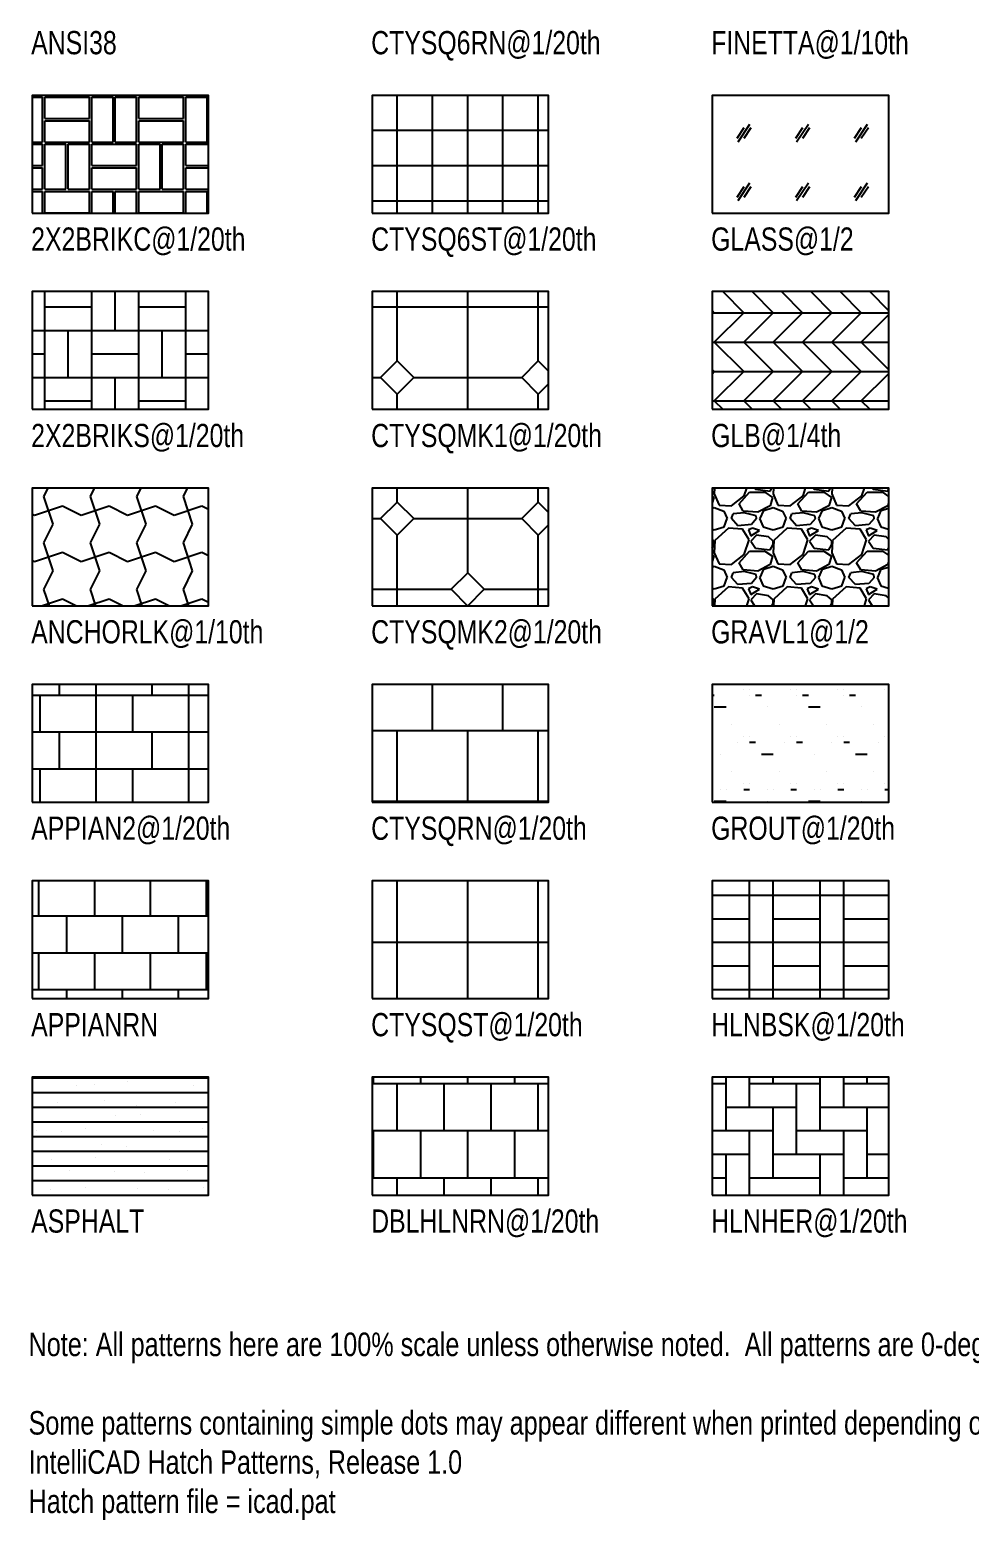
# Model space of a CAD drawing. Extents: x -2.9 to 13.5, y -14.5 to 10.9.
# Drawn here: x -2.93 to 5.06, y -14.51 to -1.85 of the extents above; entities that cross this region are included whole.
import ezdxf

# ---------------------------------------------------------------- set-up
doc = ezdxf.new("R2010")
doc.units = 0
doc.header["$MEASUREMENT"] = 0
doc.layers.get('0').update_dxf_attribs({"linetype": 'CONTINUOUS'})
doc.styles.add('ROMND', font='ic-romnd.shx', dxfattribs={"width": 0.8, "height": 0.5})

# ---------------------------------------------------------------- blocks, each defined once
blk = doc.blocks.new('*X8')
at = {"color": 0}
for p, q in [((-2.906, -2.419), (-2.819, -2.419)), ((-2.819, -2.8), (-2.819, -2.419)), ((-2.8, -2.419), (-2.419, -2.419)), ((-2.8, -2.6), (-2.8, -2.419)), ((-2.419, -2.6), (-2.419, -2.419)), ((-2.4, -2.419), (-2.219, -2.419)), ((-2.4, -2.8), (-2.4, -2.419)), ((-2.219, -2.8), (-2.219, -2.419)), ((-2.2, -2.419), (-2.019, -2.419)), ((-2.2, -2.8), (-2.2, -2.419)), ((-2.019, -2.8), (-2.019, -2.419)), ((-2, -2.419), (-1.619, -2.419)), ((-2, -2.6), (-2, -2.419)), ((-1.619, -2.6), (-1.619, -2.419)), ((-1.6, -2.419), (-1.419, -2.419)), ((-1.6, -2.8), (-1.6, -2.419)), ((-1.419, -2.8), (-1.419, -2.419)), ((-2.8, -2.6), (-2.419, -2.6)), ((-2.8, -2.619), (-2.419, -2.619)), ((-2.8, -2.8), (-2.8, -2.619)), ((-2.419, -2.8), (-2.419, -2.619)), ((-2, -2.6), (-1.619, -2.6)), ((-2, -2.619), (-1.619, -2.619)), ((-2, -2.8), (-2, -2.619)), ((-1.619, -2.8), (-1.619, -2.619)), ((-2.906, -2.8), (-2.819, -2.8)), ((-2.906, -2.819), (-2.819, -2.819)), ((-2.819, -3), (-2.819, -2.819)), ((-2.8, -2.8), (-2.419, -2.8)), ((-2.8, -2.819), (-2.619, -2.819)), ((-2.8, -3.2), (-2.8, -2.819)), ((-2.619, -3.2), (-2.619, -2.819)), ((-2.6, -2.819), (-2.419, -2.819)), ((-2.6, -3.2), (-2.6, -2.819)), ((-2.419, -3.2), (-2.419, -2.819)), ((-2.4, -2.8), (-2.219, -2.8)), ((-2.4, -2.819), (-2.019, -2.819)), ((-2.4, -3), (-2.4, -2.819)), ((-2.2, -2.8), (-2.019, -2.8)), ((-2.019, -3), (-2.019, -2.819)), ((-2, -2.8), (-1.619, -2.8)), ((-2, -2.819), (-1.819, -2.819)), ((-2, -3.2), (-2, -2.819)), ((-1.819, -3.2), (-1.819, -2.819)), ((-1.8, -2.819), (-1.619, -2.819)), ((-1.8, -3.2), (-1.8, -2.819)), ((-1.619, -3.2), (-1.619, -2.819)), ((-1.6, -2.8), (-1.419, -2.8)), ((-1.6, -2.819), (-1.406, -2.819)), ((-1.6, -3), (-1.6, -2.819)), ((-2.906, -3), (-2.819, -3)), ((-2.906, -3.019), (-2.819, -3.019)), ((-2.819, -3.2), (-2.819, -3.019)), ((-2.4, -3), (-2.019, -3)), ((-2.4, -3.019), (-2.019, -3.019)), ((-2.4, -3.2), (-2.4, -3.019)), ((-2.019, -3.2), (-2.019, -3.019)), ((-1.6, -3), (-1.406, -3)), ((-1.6, -3.019), (-1.406, -3.019)), ((-1.6, -3.2), (-1.6, -3.019)), ((-2.906, -3.2), (-2.819, -3.2)), ((-2.906, -3.219), (-2.819, -3.219)), ((-2.819, -3.403), (-2.819, -3.219)), ((-2.8, -3.2), (-2.619, -3.2)), ((-2.8, -3.219), (-2.419, -3.219)), ((-2.8, -3.4), (-2.8, -3.219)), ((-2.6, -3.2), (-2.419, -3.2)), ((-2.419, -3.4), (-2.419, -3.219)), ((-2.4, -3.2), (-2.019, -3.2)), ((-2.4, -3.219), (-2.219, -3.219)), ((-2.4, -3.403), (-2.4, -3.219)), ((-2.219, -3.403), (-2.219, -3.219)), ((-2.2, -3.219), (-2.019, -3.219)), ((-2.2, -3.403), (-2.2, -3.219)), ((-2.019, -3.403), (-2.019, -3.219)), ((-2, -3.2), (-1.819, -3.2)), ((-2, -3.219), (-1.619, -3.219)), ((-2, -3.4), (-2, -3.219)), ((-1.8, -3.2), (-1.619, -3.2)), ((-1.619, -3.4), (-1.619, -3.219)), ((-1.6, -3.2), (-1.406, -3.2)), ((-1.6, -3.219), (-1.419, -3.219)), ((-1.6, -3.403), (-1.6, -3.219)), ((-1.419, -3.403), (-1.419, -3.219)), ((-2.8, -3.4), (-2.419, -3.4)), ((-2, -3.4), (-1.619, -3.4))]:
    blk.add_line(p, q, dxfattribs=at)
blk = doc.blocks.new('*X9')
at = {"color": 0}
for p, q in [((-2.8, -4.1), (-2.8, -4.071)), ((-2.8, -4.15), (-2.8, -4.1)), ((-2.8, -4.1), (-2.8, -4.1)), ((-2.8, -4.2), (-2.8, -4.15)), ((-2.8, -4.15), (-2.8, -4.15)), ((-2.4, -4.1), (-2.4, -4.071)), ((-2.4, -4.15), (-2.4, -4.1)), ((-2.4, -4.1), (-2.4, -4.1)), ((-2.4, -4.2), (-2.4, -4.15)), ((-2.4, -4.15), (-2.4, -4.15)), ((-2.2, -4.4), (-2.2, -4.071)), ((-2, -4.1), (-2, -4.071)), ((-2, -4.15), (-2, -4.1)), ((-2, -4.1), (-2, -4.1)), ((-2, -4.2), (-2, -4.15)), ((-2, -4.15), (-2, -4.15)), ((-1.6, -4.1), (-1.6, -4.071)), ((-1.6, -4.15), (-1.6, -4.1)), ((-1.6, -4.1), (-1.6, -4.1)), ((-1.6, -4.2), (-1.6, -4.15)), ((-1.6, -4.15), (-1.6, -4.15)), ((-2.8, -4.2), (-2.4, -4.2)), ((-2.8, -4.25), (-2.8, -4.2)), ((-2.8, -4.2), (-2.8, -4.2)), ((-2.8, -4.3), (-2.8, -4.25)), ((-2.8, -4.25), (-2.8, -4.25)), ((-2.8, -4.35), (-2.8, -4.3)), ((-2.8, -4.3), (-2.8, -4.3)), ((-2.4, -4.25), (-2.4, -4.2)), ((-2.4, -4.2), (-2.4, -4.2)), ((-2.4, -4.3), (-2.4, -4.25)), ((-2.4, -4.25), (-2.4, -4.25)), ((-2.4, -4.35), (-2.4, -4.3)), ((-2.4, -4.3), (-2.4, -4.3)), ((-2, -4.2), (-1.6, -4.2)), ((-2, -4.25), (-2, -4.2)), ((-2, -4.2), (-2, -4.2)), ((-2, -4.3), (-2, -4.25)), ((-2, -4.25), (-2, -4.25)), ((-2, -4.35), (-2, -4.3)), ((-2, -4.3), (-2, -4.3)), ((-1.6, -4.25), (-1.6, -4.2)), ((-1.6, -4.2), (-1.6, -4.2)), ((-1.6, -4.3), (-1.6, -4.25)), ((-1.6, -4.25), (-1.6, -4.25)), ((-1.6, -4.35), (-1.6, -4.3)), ((-1.6, -4.3), (-1.6, -4.3)), ((-2.906, -4.4), (-2.9, -4.4)), ((-2.9, -4.4), (-2.9, -4.4)), ((-2.9, -4.4), (-2.85, -4.4)), ((-2.85, -4.4), (-2.85, -4.4)), ((-2.85, -4.4), (-2.8, -4.4)), ((-2.8, -4.4), (-2.8, -4.35)), ((-2.8, -4.35), (-2.8, -4.35)), ((-2.8, -4.4), (-2.8, -4.4)), ((-2.8, -4.4), (-2.75, -4.4)), ((-2.8, -4.45), (-2.8, -4.4)), ((-2.8, -4.4), (-2.8, -4.4)), ((-2.75, -4.4), (-2.75, -4.4)), ((-2.75, -4.4), (-2.7, -4.4)), ((-2.7, -4.4), (-2.7, -4.4)), ((-2.7, -4.4), (-2.65, -4.4)), ((-2.65, -4.4), (-2.65, -4.4)), ((-2.65, -4.4), (-2.6, -4.4)), ((-2.6, -4.4), (-2.6, -4.4)), ((-2.6, -4.4), (-2.55, -4.4)), ((-2.6, -4.8), (-2.6, -4.4)), ((-2.55, -4.4), (-2.55, -4.4)), ((-2.55, -4.4), (-2.5, -4.4)), ((-2.5, -4.4), (-2.5, -4.4)), ((-2.5, -4.4), (-2.45, -4.4)), ((-2.45, -4.4), (-2.45, -4.4)), ((-2.45, -4.4), (-2.4, -4.4)), ((-2.4, -4.4), (-2.4, -4.35)), ((-2.4, -4.35), (-2.4, -4.35)), ((-2.4, -4.4), (-2.4, -4.4)), ((-2.4, -4.4), (-2.35, -4.4)), ((-2.4, -4.45), (-2.4, -4.4)), ((-2.4, -4.4), (-2.4, -4.4)), ((-2.35, -4.4), (-2.35, -4.4)), ((-2.35, -4.4), (-2.3, -4.4)), ((-2.3, -4.4), (-2.3, -4.4)), ((-2.3, -4.4), (-2.25, -4.4)), ((-2.25, -4.4), (-2.25, -4.4)), ((-2.25, -4.4), (-2.2, -4.4)), ((-2.2, -4.4), (-2.2, -4.4)), ((-2.2, -4.4), (-2.15, -4.4)), ((-2.15, -4.4), (-2.15, -4.4)), ((-2.15, -4.4), (-2.1, -4.4)), ((-2.1, -4.4), (-2.1, -4.4)), ((-2.1, -4.4), (-2.05, -4.4)), ((-2.05, -4.4), (-2.05, -4.4)), ((-2.05, -4.4), (-2, -4.4)), ((-2, -4.4), (-2, -4.35)), ((-2, -4.35), (-2, -4.35)), ((-2, -4.4), (-2, -4.4)), ((-2, -4.4), (-1.95, -4.4)), ((-2, -4.45), (-2, -4.4)), ((-2, -4.4), (-2, -4.4)), ((-1.95, -4.4), (-1.95, -4.4)), ((-1.95, -4.4), (-1.9, -4.4)), ((-1.9, -4.4), (-1.9, -4.4)), ((-1.9, -4.4), (-1.85, -4.4)), ((-1.85, -4.4), (-1.85, -4.4)), ((-1.85, -4.4), (-1.8, -4.4)), ((-1.8, -4.4), (-1.8, -4.4)), ((-1.8, -4.4), (-1.75, -4.4)), ((-1.8, -4.8), (-1.8, -4.4)), ((-1.75, -4.4), (-1.75, -4.4)), ((-1.75, -4.4), (-1.7, -4.4)), ((-1.7, -4.4), (-1.7, -4.4)), ((-1.7, -4.4), (-1.65, -4.4)), ((-1.65, -4.4), (-1.65, -4.4)), ((-1.65, -4.4), (-1.6, -4.4)), ((-1.6, -4.4), (-1.6, -4.35)), ((-1.6, -4.35), (-1.6, -4.35)), ((-1.6, -4.4), (-1.6, -4.4)), ((-1.6, -4.4), (-1.55, -4.4)), ((-1.6, -4.45), (-1.6, -4.4)), ((-1.6, -4.4), (-1.6, -4.4)), ((-1.55, -4.4), (-1.55, -4.4)), ((-1.55, -4.4), (-1.5, -4.4)), ((-1.5, -4.4), (-1.5, -4.4)), ((-1.5, -4.4), (-1.45, -4.4)), ((-1.45, -4.4), (-1.45, -4.4)), ((-1.45, -4.4), (-1.406, -4.4)), ((-2.8, -4.5), (-2.8, -4.45)), ((-2.8, -4.45), (-2.8, -4.45)), ((-2.8, -4.55), (-2.8, -4.5)), ((-2.8, -4.5), (-2.8, -4.5)), ((-2.8, -4.6), (-2.8, -4.55)), ((-2.8, -4.55), (-2.8, -4.55)), ((-2.4, -4.5), (-2.4, -4.45)), ((-2.4, -4.45), (-2.4, -4.45)), ((-2.4, -4.55), (-2.4, -4.5)), ((-2.4, -4.5), (-2.4, -4.5)), ((-2.4, -4.6), (-2.4, -4.55)), ((-2.4, -4.55), (-2.4, -4.55)), ((-2, -4.5), (-2, -4.45)), ((-2, -4.45), (-2, -4.45)), ((-2, -4.55), (-2, -4.5)), ((-2, -4.5), (-2, -4.5)), ((-2, -4.6), (-2, -4.55)), ((-2, -4.55), (-2, -4.55)), ((-1.6, -4.5), (-1.6, -4.45)), ((-1.6, -4.45), (-1.6, -4.45)), ((-1.6, -4.55), (-1.6, -4.5)), ((-1.6, -4.5), (-1.6, -4.5)), ((-1.6, -4.6), (-1.6, -4.55)), ((-1.6, -4.55), (-1.6, -4.55)), ((-2.906, -4.6), (-2.8, -4.6)), ((-2.8, -4.65), (-2.8, -4.6)), ((-2.8, -4.6), (-2.8, -4.6)), ((-2.8, -4.7), (-2.8, -4.65)), ((-2.8, -4.65), (-2.8, -4.65)), ((-2.4, -4.6), (-2, -4.6)), ((-2.4, -4.65), (-2.4, -4.6)), ((-2.4, -4.6), (-2.4, -4.6)), ((-2.4, -4.7), (-2.4, -4.65)), ((-2.4, -4.65), (-2.4, -4.65)), ((-2, -4.65), (-2, -4.6)), ((-2, -4.6), (-2, -4.6)), ((-2, -4.7), (-2, -4.65)), ((-2, -4.65), (-2, -4.65)), ((-1.6, -4.6), (-1.406, -4.6)), ((-1.6, -4.65), (-1.6, -4.6)), ((-1.6, -4.6), (-1.6, -4.6)), ((-1.6, -4.7), (-1.6, -4.65)), ((-1.6, -4.65), (-1.6, -4.65)), ((-2.906, -4.8), (-2.9, -4.8)), ((-2.9, -4.8), (-2.9, -4.8)), ((-2.9, -4.8), (-2.85, -4.8)), ((-2.85, -4.8), (-2.85, -4.8)), ((-2.85, -4.8), (-2.8, -4.8)), ((-2.8, -4.75), (-2.8, -4.7)), ((-2.8, -4.7), (-2.8, -4.7)), ((-2.8, -4.8), (-2.8, -4.75)), ((-2.8, -4.75), (-2.8, -4.75)), ((-2.8, -4.8), (-2.8, -4.8)), ((-2.8, -4.8), (-2.75, -4.8)), ((-2.8, -4.85), (-2.8, -4.8)), ((-2.8, -4.8), (-2.8, -4.8)), ((-2.75, -4.8), (-2.75, -4.8)), ((-2.75, -4.8), (-2.7, -4.8)), ((-2.7, -4.8), (-2.7, -4.8)), ((-2.7, -4.8), (-2.65, -4.8)), ((-2.65, -4.8), (-2.65, -4.8)), ((-2.65, -4.8), (-2.6, -4.8)), ((-2.6, -4.8), (-2.6, -4.8)), ((-2.6, -4.8), (-2.55, -4.8)), ((-2.55, -4.8), (-2.55, -4.8)), ((-2.55, -4.8), (-2.5, -4.8)), ((-2.5, -4.8), (-2.5, -4.8)), ((-2.5, -4.8), (-2.45, -4.8)), ((-2.45, -4.8), (-2.45, -4.8)), ((-2.45, -4.8), (-2.4, -4.8)), ((-2.4, -4.75), (-2.4, -4.7)), ((-2.4, -4.7), (-2.4, -4.7)), ((-2.4, -4.8), (-2.4, -4.75)), ((-2.4, -4.75), (-2.4, -4.75)), ((-2.4, -4.8), (-2.4, -4.8)), ((-2.4, -4.8), (-2.35, -4.8)), ((-2.4, -4.85), (-2.4, -4.8)), ((-2.4, -4.8), (-2.4, -4.8)), ((-2.35, -4.8), (-2.35, -4.8)), ((-2.35, -4.8), (-2.3, -4.8)), ((-2.3, -4.8), (-2.3, -4.8)), ((-2.3, -4.8), (-2.25, -4.8)), ((-2.25, -4.8), (-2.25, -4.8)), ((-2.25, -4.8), (-2.2, -4.8)), ((-2.2, -4.8), (-2.2, -4.8)), ((-2.2, -4.8), (-2.15, -4.8)), ((-2.2, -5.071), (-2.2, -4.8)), ((-2.15, -4.8), (-2.15, -4.8)), ((-2.15, -4.8), (-2.1, -4.8)), ((-2.1, -4.8), (-2.1, -4.8)), ((-2.1, -4.8), (-2.05, -4.8)), ((-2.05, -4.8), (-2.05, -4.8)), ((-2.05, -4.8), (-2, -4.8)), ((-2, -4.75), (-2, -4.7)), ((-2, -4.7), (-2, -4.7)), ((-2, -4.8), (-2, -4.75)), ((-2, -4.75), (-2, -4.75)), ((-2, -4.8), (-2, -4.8)), ((-2, -4.8), (-1.95, -4.8)), ((-2, -4.85), (-2, -4.8)), ((-2, -4.8), (-2, -4.8)), ((-1.95, -4.8), (-1.95, -4.8)), ((-1.95, -4.8), (-1.9, -4.8)), ((-1.9, -4.8), (-1.9, -4.8)), ((-1.9, -4.8), (-1.85, -4.8)), ((-1.85, -4.8), (-1.85, -4.8)), ((-1.85, -4.8), (-1.8, -4.8)), ((-1.8, -4.8), (-1.8, -4.8)), ((-1.8, -4.8), (-1.75, -4.8)), ((-1.75, -4.8), (-1.75, -4.8)), ((-1.75, -4.8), (-1.7, -4.8)), ((-1.7, -4.8), (-1.7, -4.8)), ((-1.7, -4.8), (-1.65, -4.8)), ((-1.65, -4.8), (-1.65, -4.8)), ((-1.65, -4.8), (-1.6, -4.8)), ((-1.6, -4.75), (-1.6, -4.7)), ((-1.6, -4.7), (-1.6, -4.7)), ((-1.6, -4.8), (-1.6, -4.75)), ((-1.6, -4.75), (-1.6, -4.75)), ((-1.6, -4.8), (-1.6, -4.8)), ((-1.6, -4.8), (-1.55, -4.8)), ((-1.6, -4.85), (-1.6, -4.8)), ((-1.6, -4.8), (-1.6, -4.8)), ((-1.55, -4.8), (-1.55, -4.8)), ((-1.55, -4.8), (-1.5, -4.8)), ((-1.5, -4.8), (-1.5, -4.8)), ((-1.5, -4.8), (-1.45, -4.8)), ((-1.45, -4.8), (-1.45, -4.8)), ((-1.45, -4.8), (-1.406, -4.8)), ((-2.8, -4.9), (-2.8, -4.85)), ((-2.8, -4.85), (-2.8, -4.85)), ((-2.8, -4.95), (-2.8, -4.9)), ((-2.8, -4.9), (-2.8, -4.9)), ((-2.4, -4.9), (-2.4, -4.85)), ((-2.4, -4.85), (-2.4, -4.85)), ((-2.4, -4.95), (-2.4, -4.9)), ((-2.4, -4.9), (-2.4, -4.9)), ((-2, -4.9), (-2, -4.85)), ((-2, -4.85), (-2, -4.85)), ((-2, -4.95), (-2, -4.9)), ((-2, -4.9), (-2, -4.9)), ((-1.6, -4.9), (-1.6, -4.85)), ((-1.6, -4.85), (-1.6, -4.85)), ((-1.6, -4.95), (-1.6, -4.9)), ((-1.6, -4.9), (-1.6, -4.9)), ((-2.8, -5), (-2.8, -4.95)), ((-2.8, -4.95), (-2.8, -4.95)), ((-2.8, -5), (-2.4, -5)), ((-2.8, -5.05), (-2.8, -5)), ((-2.8, -5), (-2.8, -5)), ((-2.8, -5.071), (-2.8, -5.05)), ((-2.8, -5.05), (-2.8, -5.05)), ((-2.4, -5), (-2.4, -4.95)), ((-2.4, -4.95), (-2.4, -4.95)), ((-2.4, -5.05), (-2.4, -5)), ((-2.4, -5), (-2.4, -5)), ((-2.4, -5.071), (-2.4, -5.05)), ((-2.4, -5.05), (-2.4, -5.05)), ((-2, -5), (-2, -4.95)), ((-2, -4.95), (-2, -4.95)), ((-2, -5), (-1.6, -5)), ((-2, -5.05), (-2, -5)), ((-2, -5), (-2, -5)), ((-2, -5.071), (-2, -5.05)), ((-2, -5.05), (-2, -5.05)), ((-1.6, -5), (-1.6, -4.95)), ((-1.6, -4.95), (-1.6, -4.95)), ((-1.6, -5.05), (-1.6, -5)), ((-1.6, -5), (-1.6, -5)), ((-1.6, -5.071), (-1.6, -5.05)), ((-1.6, -5.05), (-1.6, -5.05))]:
    blk.add_line(p, q, dxfattribs=at)
blk = doc.blocks.new('*X10')
at = {"color": 0}
for p, q in [((-2.807, -5.811), (-2.771, -5.74)), ((-2.727, -6.048), (-2.807, -5.811)), ((-2.411, -5.811), (-2.376, -5.74)), ((-2.332, -6.048), (-2.411, -5.811)), ((-2.016, -5.811), (-1.981, -5.74)), ((-1.937, -6.048), (-2.016, -5.811)), ((-1.621, -5.811), (-1.585, -5.74)), ((-1.542, -6.048), (-1.621, -5.811)), ((-2.886, -5.969), (-2.648, -5.89)), ((-2.648, -5.89), (-2.49, -5.969)), ((-2.49, -5.969), (-2.253, -5.89)), ((-2.253, -5.89), (-2.095, -5.969)), ((-2.095, -5.969), (-1.858, -5.89)), ((-1.858, -5.89), (-1.7, -5.969)), ((-1.7, -5.969), (-1.463, -5.89)), ((-1.463, -5.89), (-1.406, -5.918)), ((-2.906, -5.959), (-2.886, -5.969)), ((-2.807, -6.206), (-2.727, -6.048)), ((-2.411, -6.206), (-2.332, -6.048)), ((-2.016, -6.206), (-1.937, -6.048)), ((-1.621, -6.206), (-1.542, -6.048)), ((-2.886, -6.364), (-2.648, -6.285)), ((-2.727, -6.443), (-2.807, -6.206)), ((-2.648, -6.285), (-2.49, -6.364)), ((-2.49, -6.364), (-2.253, -6.285)), ((-2.332, -6.443), (-2.411, -6.206)), ((-2.253, -6.285), (-2.095, -6.364)), ((-2.095, -6.364), (-1.858, -6.285)), ((-1.937, -6.443), (-2.016, -6.206)), ((-1.858, -6.285), (-1.7, -6.364)), ((-1.7, -6.364), (-1.463, -6.285)), ((-1.542, -6.443), (-1.621, -6.206)), ((-1.463, -6.285), (-1.406, -6.314)), ((-2.906, -6.354), (-2.886, -6.364)), ((-2.807, -6.601), (-2.727, -6.443)), ((-2.411, -6.601), (-2.332, -6.443)), ((-2.016, -6.601), (-1.937, -6.443)), ((-1.621, -6.601), (-1.542, -6.443)), ((-2.828, -6.74), (-2.648, -6.68)), ((-2.76, -6.74), (-2.807, -6.601)), ((-2.648, -6.68), (-2.529, -6.74)), ((-2.433, -6.74), (-2.253, -6.68)), ((-2.365, -6.74), (-2.411, -6.601)), ((-2.253, -6.68), (-2.133, -6.74)), ((-2.038, -6.74), (-1.858, -6.68)), ((-1.97, -6.74), (-2.016, -6.601)), ((-1.858, -6.68), (-1.738, -6.74)), ((-1.642, -6.74), (-1.463, -6.68)), ((-1.574, -6.74), (-1.621, -6.601)), ((-1.463, -6.68), (-1.406, -6.709))]:
    blk.add_line(p, q, dxfattribs=at)
blk = doc.blocks.new('*X11')
at = {"color": 0}
for p, q in [((-2.675, -7.5), (-2.675, -7.409)), ((-2.363, -8.409), (-2.363, -7.409)), ((-1.887, -7.5), (-1.887, -7.409)), ((-1.575, -8.409), (-1.575, -7.409)), ((-2.906, -7.5), (-1.406, -7.5)), ((-2.838, -7.812), (-2.838, -7.5)), ((-2.05, -7.812), (-2.05, -7.5)), ((-2.906, -7.812), (-1.406, -7.812)), ((-2.675, -8.125), (-2.675, -7.812)), ((-1.887, -8.125), (-1.887, -7.812)), ((-2.906, -8.125), (-1.406, -8.125)), ((-2.838, -8.409), (-2.838, -8.125)), ((-2.05, -8.409), (-2.05, -8.125))]:
    blk.add_line(p, q, dxfattribs=at)
blk = doc.blocks.new('*X12')
at = {"color": 0}
for p, q in [((-2.85, -9.375), (-2.85, -9.078)), ((-2.375, -9.375), (-2.375, -9.078)), ((-1.9, -9.375), (-1.9, -9.078)), ((-1.425, -9.375), (-1.425, -9.078)), ((-2.906, -9.375), (-1.406, -9.375)), ((-2.613, -9.688), (-2.613, -9.375)), ((-2.138, -9.688), (-2.138, -9.375)), ((-1.663, -9.688), (-1.663, -9.375)), ((-2.906, -9.688), (-1.406, -9.688)), ((-2.85, -10), (-2.85, -9.688)), ((-2.375, -10), (-2.375, -9.688)), ((-1.9, -10), (-1.9, -9.688)), ((-1.425, -10), (-1.425, -9.688)), ((-2.906, -10), (-1.406, -10)), ((-2.613, -10.078), (-2.613, -10)), ((-2.138, -10.078), (-2.138, -10)), ((-1.663, -10.078), (-1.663, -10))]:
    blk.add_line(p, q, dxfattribs=at)
blk = doc.blocks.new('*X13')
at = {"color": 0}
for p, q in [((-2.906, -10.75), (-2.5, -10.75)), ((-2.5, -10.75), (-2.5, -10.75)), ((-2.5, -10.75), (-1.5, -10.75)), ((-1.5, -10.75), (-1.5, -10.75)), ((-1.5, -10.75), (-1.406, -10.75)), ((-2.906, -10.875), (-2.5, -10.875)), ((-2.532, -10.817), (-2.532, -10.817)), ((-2.5, -10.875), (-2.5, -10.875)), ((-2.5, -10.875), (-1.5, -10.875)), ((-2.379, -10.805), (-2.379, -10.805)), ((-2.099, -10.785), (-2.099, -10.785)), ((-1.532, -10.817), (-1.532, -10.817)), ((-1.5, -10.875), (-1.5, -10.875)), ((-1.5, -10.875), (-1.406, -10.875)), ((-2.906, -11), (-2.5, -11)), ((-2.687, -10.962), (-2.687, -10.962)), ((-2.5, -11), (-2.5, -11)), ((-2.5, -11), (-1.5, -11)), ((-2.294, -10.947), (-2.294, -10.947)), ((-2.021, -10.984), (-2.021, -10.984)), ((-1.687, -10.962), (-1.687, -10.962)), ((-1.5, -11), (-1.5, -11)), ((-1.5, -11), (-1.406, -11)), ((-2.906, -11.125), (-2.5, -11.125)), ((-2.5, -11.125), (-2.5, -11.125)), ((-2.5, -11.125), (-1.5, -11.125)), ((-2.201, -11.072), (-2.201, -11.072)), ((-1.989, -11.064), (-1.989, -11.064)), ((-1.5, -11.125), (-1.5, -11.125)), ((-1.5, -11.125), (-1.406, -11.125)), ((-2.906, -11.25), (-2.5, -11.25)), ((-2.874, -11.202), (-2.874, -11.202)), ((-2.657, -11.209), (-2.657, -11.209)), ((-2.5, -11.25), (-2.5, -11.25)), ((-2.5, -11.25), (-1.5, -11.25)), ((-2.456, -11.179), (-2.456, -11.179)), ((-1.874, -11.202), (-1.874, -11.202)), ((-1.657, -11.209), (-1.657, -11.209)), ((-1.5, -11.25), (-1.5, -11.25)), ((-1.5, -11.25), (-1.406, -11.25)), ((-1.456, -11.179), (-1.456, -11.179)), ((-2.906, -11.375), (-2.5, -11.375)), ((-2.5, -11.375), (-2.5, -11.375)), ((-2.5, -11.375), (-1.5, -11.375)), ((-2.314, -11.314), (-2.314, -11.314)), ((-2.106, -11.332), (-2.106, -11.332)), ((-1.5, -11.375), (-1.5, -11.375)), ((-1.5, -11.375), (-1.406, -11.375)), ((-2.906, -11.5), (-2.5, -11.5)), ((-2.742, -11.442), (-2.742, -11.442)), ((-2.5, -11.5), (-2.5, -11.5)), ((-2.5, -11.5), (-1.5, -11.5)), ((-2.366, -11.429), (-2.366, -11.429)), ((-1.742, -11.442), (-1.742, -11.442)), ((-1.5, -11.5), (-1.5, -11.5)), ((-1.5, -11.5), (-1.406, -11.5)), ((-2.906, -11.625), (-2.5, -11.625)), ((-2.587, -11.535), (-2.587, -11.535)), ((-2.5, -11.625), (-2.5, -11.625)), ((-2.5, -11.625), (-1.5, -11.625)), ((-2.204, -11.55), (-2.204, -11.55)), ((-1.954, -11.56), (-1.954, -11.56)), ((-1.587, -11.535), (-1.587, -11.535)), ((-1.5, -11.625), (-1.5, -11.625)), ((-1.5, -11.625), (-1.406, -11.625)), ((-2.749, -11.702), (-2.749, -11.702)), ((-2.451, -11.682), (-2.451, -11.682)), ((-2.009, -11.69), (-2.009, -11.69)), ((-1.749, -11.702), (-1.749, -11.702)), ((-1.451, -11.682), (-1.451, -11.682))]:
    blk.add_line(p, q, dxfattribs=at)
blk = doc.blocks.new('*X20')
at = {"color": 0}
for p, q in [((0, -3.403), (0, -2.403)), ((0.3, -3.403), (0.3, -2.403)), ((0.6, -3.403), (0.6, -2.403)), ((0.9, -3.403), (0.9, -2.403)), ((1.2, -3.403), (1.2, -2.403)), ((-0.212, -2.7), (1.288, -2.7)), ((-0.212, -3), (1.288, -3)), ((-0.212, -3.3), (1.288, -3.3))]:
    blk.add_line(p, q, dxfattribs=at)
blk = doc.blocks.new('*X21')
at = {"color": 0}
for p, q in [((0, -4.659), (0, -4.071)), ((0.6, -5.071), (0.6, -4.071)), ((1.2, -4.659), (1.2, -4.071)), ((-0.212, -4.2), (0.459, -4.2)), ((-0.212, -4.2), (1.288, -4.2)), ((0.741, -4.2), (1.288, -4.2)), ((0.6, -5.071), (0.6, -4.341)), ((-0.141, -4.8), (0, -4.659)), ((0.141, -4.8), (0, -4.659)), ((1.059, -4.8), (1.2, -4.659)), ((1.288, -4.747), (1.2, -4.659)), ((-0.212, -4.8), (-0.141, -4.8)), ((0, -4.941), (-0.141, -4.8)), ((0, -4.941), (0.141, -4.8)), ((0.141, -4.8), (1.059, -4.8)), ((1.2, -4.941), (1.059, -4.8)), ((1.2, -4.941), (1.288, -4.853)), ((0, -5.071), (0, -4.941)), ((1.2, -5.071), (1.2, -4.941))]:
    blk.add_line(p, q, dxfattribs=at)
blk = doc.blocks.new('*X22')
at = {"color": 0}
for p, q in [((0, -5.859), (0, -5.74)), ((0.6, -6.459), (0.6, -5.74)), ((1.2, -5.859), (1.2, -5.74)), ((-0.141, -6), (0, -5.859)), ((0, -5.859), (0.141, -6)), ((1.059, -6), (1.2, -5.859)), ((1.2, -5.859), (1.288, -5.947)), ((-0.212, -6), (-0.141, -6)), ((-0.141, -6), (0, -6.141)), ((0, -6.141), (0.141, -6)), ((0.141, -6), (1.059, -6)), ((1.059, -6), (1.2, -6.141)), ((1.2, -6.141), (1.288, -6.053)), ((0, -6.74), (0, -6.141)), ((1.2, -6.74), (1.2, -6.141)), ((0.459, -6.6), (0.6, -6.459)), ((0.6, -6.459), (0.741, -6.6)), ((-0.212, -6.6), (0.459, -6.6)), ((0.459, -6.6), (0.599, -6.74)), ((0.601, -6.74), (0.741, -6.6)), ((0.741, -6.6), (1.288, -6.6))]:
    blk.add_line(p, q, dxfattribs=at)
blk = doc.blocks.new('*X23')
at = {"color": 0}
for p, q in [((0.3, -7.8), (0.3, -7.409)), ((0.9, -7.8), (0.9, -7.409)), ((-0.212, -7.8), (1.288, -7.8)), ((0, -8.4), (0, -7.8)), ((0.6, -8.4), (0.6, -7.8)), ((1.2, -8.4), (1.2, -7.8)), ((-0.212, -8.4), (1.288, -8.4)), ((0.3, -8.409), (0.3, -8.4)), ((0.9, -8.409), (0.9, -8.4))]:
    blk.add_line(p, q, dxfattribs=at)
blk = doc.blocks.new('*X24')
at = {"color": 0}
for p, q in [((0, -10.078), (0, -9.078)), ((0.6, -10.078), (0.6, -9.078)), ((1.2, -10.078), (1.2, -9.078)), ((-0.212, -9.6), (1.288, -9.6))]:
    blk.add_line(p, q, dxfattribs=at)
blk = doc.blocks.new('*X25')
at = {"color": 0}
for p, q in [((-0.2, -10.8), (-0.2, -10.747)), ((0.2, -10.8), (0.2, -10.747)), ((0.6, -10.8), (0.6, -10.747)), ((1, -10.8), (1, -10.747)), ((-0.212, -10.8), (1.288, -10.8)), ((0, -11.2), (0, -10.8)), ((0.4, -11.2), (0.4, -10.8)), ((0.8, -11.2), (0.8, -10.8)), ((1.2, -11.2), (1.2, -10.8)), ((-0.212, -11.2), (1.288, -11.2)), ((-0.2, -11.6), (-0.2, -11.2)), ((0.2, -11.6), (0.2, -11.2)), ((0.6, -11.6), (0.6, -11.2)), ((1, -11.6), (1, -11.2)), ((-0.212, -11.6), (1.288, -11.6)), ((0, -11.747), (0, -11.6)), ((0.4, -11.747), (0.4, -11.6)), ((0.8, -11.747), (0.8, -11.6)), ((1.2, -11.747), (1.2, -11.6))]:
    blk.add_line(p, q, dxfattribs=at)
blk = doc.blocks.new('*X35')
at = {"color": 0}
for p, q in [((2.8, -2.65), (2.7, -2.8)), ((3.3, -2.65), (3.2, -2.8)), ((3.8, -2.65), (3.7, -2.8)), ((2.75, -2.68), (2.69, -2.77)), ((2.81, -2.68), (2.75, -2.77)), ((3.25, -2.68), (3.19, -2.77)), ((3.31, -2.68), (3.25, -2.77)), ((3.75, -2.68), (3.69, -2.77)), ((3.81, -2.68), (3.75, -2.77)), ((2.8, -3.15), (2.7, -3.3)), ((3.3, -3.15), (3.2, -3.3)), ((3.8, -3.15), (3.7, -3.3)), ((2.75, -3.18), (2.69, -3.27)), ((2.81, -3.18), (2.75, -3.27)), ((3.25, -3.18), (3.19, -3.27)), ((3.31, -3.18), (3.25, -3.27)), ((3.75, -3.18), (3.69, -3.27)), ((3.81, -3.18), (3.75, -3.27))]:
    blk.add_line(p, q, dxfattribs=at)
blk = doc.blocks.new('*X36')
at = {"color": 0}
for p, q in [((2.571, -4.071), (2.75, -4.25)), ((2.821, -4.071), (3, -4.25)), ((3.071, -4.071), (3.25, -4.25)), ((3.321, -4.071), (3.5, -4.25)), ((3.571, -4.071), (3.75, -4.25)), ((3.821, -4.071), (3.982, -4.232)), ((2.482, -4.232), (2.5, -4.25)), ((2.482, -4.25), (3.982, -4.25)), ((2.5, -4.5), (2.75, -4.25)), ((2.75, -4.5), (3, -4.25)), ((3, -4.5), (3.25, -4.25)), ((3.25, -4.5), (3.5, -4.25)), ((3.5, -4.5), (3.75, -4.25)), ((3.75, -4.5), (3.982, -4.268)), ((2.482, -4.5), (3.982, -4.5)), ((2.5, -4.5), (2.75, -4.75)), ((2.75, -4.5), (3, -4.75)), ((3, -4.5), (3.25, -4.75)), ((3.25, -4.5), (3.5, -4.75)), ((3.5, -4.5), (3.75, -4.75)), ((3.75, -4.5), (3.982, -4.732)), ((2.482, -4.732), (2.5, -4.75)), ((2.482, -4.75), (3.982, -4.75)), ((2.482, -4.768), (2.5, -4.75)), ((2.5, -5), (2.75, -4.75)), ((2.75, -5), (3, -4.75)), ((3, -5), (3.25, -4.75)), ((3.25, -5), (3.5, -4.75)), ((3.5, -5), (3.75, -4.75)), ((3.75, -5), (3.982, -4.768)), ((2.482, -5), (3.982, -5)), ((2.5, -5), (2.571, -5.071)), ((2.75, -5), (2.821, -5.071)), ((3, -5), (3.071, -5.071)), ((3.25, -5), (3.321, -5.071)), ((3.5, -5), (3.571, -5.071)), ((3.75, -5), (3.821, -5.071))]:
    blk.add_line(p, q, dxfattribs=at)
blk = doc.blocks.new('*X37')
at = {"color": 0}
for p, q in [((2.482, -5.752), (2.489, -5.74)), ((2.482, -5.811), (2.495, -5.82)), ((2.495, -5.82), (2.482, -5.865)), ((2.502, -5.74), (2.5, -5.79)), ((2.5, -5.79), (2.54, -5.885)), ((2.645, -5.89), (2.755, -5.805)), ((2.71, -5.875), (2.8, -5.775)), ((2.755, -5.805), (2.776, -5.74)), ((2.8, -5.775), (2.93, -5.775)), ((2.843, -5.74), (2.85, -5.75)), ((2.85, -5.75), (2.975, -5.765)), ((2.93, -5.775), (2.995, -5.82)), ((2.975, -5.765), (2.989, -5.74)), ((2.995, -5.82), (2.975, -5.89)), ((3.002, -5.74), (3, -5.79)), ((3, -5.79), (3.04, -5.885)), ((3.145, -5.89), (3.255, -5.805)), ((3.21, -5.875), (3.3, -5.775)), ((3.255, -5.805), (3.276, -5.74)), ((3.3, -5.775), (3.43, -5.775)), ((3.343, -5.74), (3.35, -5.75)), ((3.35, -5.75), (3.475, -5.765)), ((3.43, -5.775), (3.495, -5.82)), ((3.475, -5.765), (3.489, -5.74)), ((3.495, -5.82), (3.475, -5.89)), ((3.502, -5.74), (3.5, -5.79)), ((3.5, -5.79), (3.54, -5.885)), ((3.645, -5.89), (3.755, -5.805)), ((3.71, -5.875), (3.8, -5.775)), ((3.755, -5.805), (3.776, -5.74)), ((3.8, -5.775), (3.93, -5.775)), ((3.843, -5.74), (3.85, -5.75)), ((3.85, -5.75), (3.975, -5.765)), ((3.93, -5.775), (3.982, -5.811)), ((3.975, -5.765), (3.982, -5.752)), ((2.482, -5.911), (2.5, -5.905)), ((2.5, -5.905), (2.58, -5.935)), ((2.54, -5.885), (2.645, -5.89)), ((2.58, -5.935), (2.61, -6)), ((2.755, -5.95), (2.66, -5.96)), ((2.745, -5.935), (2.71, -5.875)), ((2.87, -5.945), (2.745, -5.935)), ((2.855, -5.975), (2.755, -5.95)), ((2.975, -5.89), (2.87, -5.945)), ((2.89, -6), (2.92, -5.93)), ((2.92, -5.93), (3, -5.905)), ((3, -5.905), (3.08, -5.935)), ((3.04, -5.885), (3.145, -5.89)), ((3.08, -5.935), (3.11, -6)), ((3.255, -5.95), (3.16, -5.96)), ((3.245, -5.935), (3.21, -5.875)), ((3.37, -5.945), (3.245, -5.935)), ((3.355, -5.975), (3.255, -5.95)), ((3.475, -5.89), (3.37, -5.945)), ((3.39, -6), (3.42, -5.93)), ((3.42, -5.93), (3.5, -5.905)), ((3.5, -5.905), (3.58, -5.935)), ((3.54, -5.885), (3.645, -5.89)), ((3.58, -5.935), (3.61, -6)), ((3.755, -5.95), (3.66, -5.96)), ((3.745, -5.935), (3.71, -5.875)), ((3.87, -5.945), (3.745, -5.935)), ((3.855, -5.975), (3.755, -5.95)), ((3.975, -5.89), (3.87, -5.945)), ((3.89, -6), (3.92, -5.93)), ((3.92, -5.93), (3.982, -5.911)), ((3.982, -5.865), (3.975, -5.89)), ((2.5, -6.095), (2.585, -6.07)), ((2.585, -6.07), (2.61, -6)), ((2.645, -6), (2.66, -5.96)), ((2.7, -6.06), (2.645, -6)), ((2.815, -6.05), (2.7, -6.06)), ((2.86, -6), (2.815, -6.05)), ((2.86, -6), (2.855, -5.975)), ((2.885, -6), (2.915, -6.07)), ((2.915, -6.07), (3, -6.095)), ((3, -6.095), (3.085, -6.07)), ((3.085, -6.07), (3.11, -6)), ((3.145, -6), (3.16, -5.96)), ((3.2, -6.06), (3.145, -6)), ((3.315, -6.05), (3.2, -6.06)), ((3.36, -6), (3.315, -6.05)), ((3.36, -6), (3.355, -5.975)), ((3.385, -6), (3.415, -6.07)), ((3.415, -6.07), (3.5, -6.095)), ((3.5, -6.095), (3.585, -6.07)), ((3.585, -6.07), (3.61, -6)), ((3.645, -6), (3.66, -5.96)), ((3.7, -6.06), (3.645, -6)), ((3.815, -6.05), (3.7, -6.06)), ((3.86, -6), (3.815, -6.05)), ((3.86, -6), (3.855, -5.975)), ((3.885, -6), (3.915, -6.07)), ((3.915, -6.07), (3.982, -6.09)), ((2.482, -6.09), (2.5, -6.095)), ((2.5, -6.19), (2.482, -6.174)), ((2.505, -6.185), (2.5, -6.29)), ((2.5, -6.22), (2.5, -6.19)), ((2.62, -6.08), (2.505, -6.185)), ((2.74, -6.09), (2.62, -6.08)), ((2.795, -6.18), (2.74, -6.09)), ((2.755, -6.305), (2.795, -6.18)), ((2.825, -6.08), (2.79, -6.095)), ((2.79, -6.095), (2.81, -6.145)), ((2.81, -6.145), (2.885, -6.1)), ((2.86, -6.14), (2.81, -6.19)), ((2.81, -6.19), (2.85, -6.25)), ((2.885, -6.1), (2.825, -6.08)), ((2.96, -6.155), (2.86, -6.14)), ((3, -6.19), (2.96, -6.155)), ((3.005, -6.185), (3, -6.29)), ((3, -6.22), (3, -6.19)), ((3.12, -6.08), (3.005, -6.185)), ((3.24, -6.09), (3.12, -6.08)), ((3.295, -6.18), (3.24, -6.09)), ((3.255, -6.305), (3.295, -6.18)), ((3.325, -6.08), (3.29, -6.095)), ((3.29, -6.095), (3.31, -6.145)), ((3.31, -6.145), (3.385, -6.1)), ((3.36, -6.14), (3.31, -6.19)), ((3.31, -6.19), (3.35, -6.25)), ((3.385, -6.1), (3.325, -6.08)), ((3.46, -6.155), (3.36, -6.14)), ((3.5, -6.19), (3.46, -6.155)), ((3.505, -6.185), (3.5, -6.29)), ((3.5, -6.22), (3.5, -6.19)), ((3.62, -6.08), (3.505, -6.185)), ((3.74, -6.09), (3.62, -6.08)), ((3.795, -6.18), (3.74, -6.09)), ((3.755, -6.305), (3.795, -6.18)), ((3.825, -6.08), (3.79, -6.095)), ((3.79, -6.095), (3.81, -6.145)), ((3.81, -6.145), (3.885, -6.1)), ((3.86, -6.14), (3.81, -6.19)), ((3.81, -6.19), (3.85, -6.25)), ((3.885, -6.1), (3.825, -6.08)), ((3.96, -6.155), (3.86, -6.14)), ((3.982, -6.174), (3.96, -6.155)), ((2.482, -6.252), (2.5, -6.22)), ((2.482, -6.311), (2.495, -6.32)), ((2.495, -6.32), (2.482, -6.365)), ((2.5, -6.29), (2.54, -6.385)), ((2.645, -6.39), (2.755, -6.305)), ((2.71, -6.375), (2.8, -6.275)), ((2.8, -6.275), (2.93, -6.275)), ((2.85, -6.25), (2.975, -6.265)), ((2.93, -6.275), (2.995, -6.32)), ((2.975, -6.265), (3, -6.22)), ((2.995, -6.32), (2.975, -6.39)), ((3, -6.29), (3.04, -6.385)), ((3.145, -6.39), (3.255, -6.305)), ((3.21, -6.375), (3.3, -6.275)), ((3.3, -6.275), (3.43, -6.275)), ((3.35, -6.25), (3.475, -6.265)), ((3.43, -6.275), (3.495, -6.32)), ((3.475, -6.265), (3.5, -6.22)), ((3.495, -6.32), (3.475, -6.39)), ((3.5, -6.29), (3.54, -6.385)), ((3.645, -6.39), (3.755, -6.305)), ((3.71, -6.375), (3.8, -6.275)), ((3.8, -6.275), (3.93, -6.275)), ((3.85, -6.25), (3.975, -6.265)), ((3.93, -6.275), (3.982, -6.311)), ((3.975, -6.265), (3.982, -6.252)), ((2.482, -6.411), (2.5, -6.405)), ((2.5, -6.405), (2.58, -6.435)), ((2.54, -6.385), (2.645, -6.39)), ((2.58, -6.435), (2.61, -6.5)), ((2.755, -6.45), (2.66, -6.46)), ((2.745, -6.435), (2.71, -6.375)), ((2.87, -6.445), (2.745, -6.435)), ((2.855, -6.475), (2.755, -6.45)), ((2.975, -6.39), (2.87, -6.445)), ((2.89, -6.5), (2.92, -6.43)), ((2.92, -6.43), (3, -6.405)), ((3, -6.405), (3.08, -6.435)), ((3.04, -6.385), (3.145, -6.39)), ((3.08, -6.435), (3.11, -6.5)), ((3.255, -6.45), (3.16, -6.46)), ((3.245, -6.435), (3.21, -6.375)), ((3.37, -6.445), (3.245, -6.435)), ((3.355, -6.475), (3.255, -6.45)), ((3.475, -6.39), (3.37, -6.445)), ((3.39, -6.5), (3.42, -6.43)), ((3.42, -6.43), (3.5, -6.405)), ((3.5, -6.405), (3.58, -6.435)), ((3.54, -6.385), (3.645, -6.39)), ((3.58, -6.435), (3.61, -6.5)), ((3.755, -6.45), (3.66, -6.46)), ((3.745, -6.435), (3.71, -6.375)), ((3.87, -6.445), (3.745, -6.435)), ((3.855, -6.475), (3.755, -6.45)), ((3.975, -6.39), (3.87, -6.445)), ((3.89, -6.5), (3.92, -6.43)), ((3.92, -6.43), (3.982, -6.411)), ((3.982, -6.365), (3.975, -6.39)), ((2.5, -6.595), (2.585, -6.57)), ((2.62, -6.58), (2.505, -6.685)), ((2.585, -6.57), (2.61, -6.5)), ((2.74, -6.59), (2.62, -6.58)), ((2.645, -6.5), (2.66, -6.46)), ((2.7, -6.56), (2.645, -6.5)), ((2.815, -6.55), (2.7, -6.56)), ((2.825, -6.58), (2.79, -6.595)), ((2.86, -6.5), (2.815, -6.55)), ((2.885, -6.6), (2.825, -6.58)), ((2.86, -6.5), (2.855, -6.475)), ((2.885, -6.5), (2.915, -6.57)), ((2.915, -6.57), (3, -6.595)), ((3, -6.595), (3.085, -6.57)), ((3.12, -6.58), (3.005, -6.685)), ((3.085, -6.57), (3.11, -6.5)), ((3.24, -6.59), (3.12, -6.58)), ((3.145, -6.5), (3.16, -6.46)), ((3.2, -6.56), (3.145, -6.5)), ((3.315, -6.55), (3.2, -6.56)), ((3.325, -6.58), (3.29, -6.595)), ((3.36, -6.5), (3.315, -6.55)), ((3.385, -6.6), (3.325, -6.58)), ((3.36, -6.5), (3.355, -6.475)), ((3.385, -6.5), (3.415, -6.57)), ((3.415, -6.57), (3.5, -6.595)), ((3.5, -6.595), (3.585, -6.57)), ((3.62, -6.58), (3.505, -6.685)), ((3.585, -6.57), (3.61, -6.5)), ((3.74, -6.59), (3.62, -6.58)), ((3.645, -6.5), (3.66, -6.46)), ((3.7, -6.56), (3.645, -6.5)), ((3.815, -6.55), (3.7, -6.56)), ((3.825, -6.58), (3.79, -6.595)), ((3.86, -6.5), (3.815, -6.55)), ((3.885, -6.6), (3.825, -6.58)), ((3.86, -6.5), (3.855, -6.475)), ((3.885, -6.5), (3.915, -6.57)), ((3.915, -6.57), (3.982, -6.59)), ((2.482, -6.59), (2.5, -6.595)), ((2.5, -6.69), (2.482, -6.674)), ((2.5, -6.72), (2.5, -6.69)), ((2.505, -6.685), (2.502, -6.74)), ((2.795, -6.68), (2.74, -6.59)), ((2.776, -6.74), (2.795, -6.68)), ((2.79, -6.595), (2.81, -6.645)), ((2.81, -6.645), (2.885, -6.6)), ((2.86, -6.64), (2.81, -6.69)), ((2.81, -6.69), (2.843, -6.74)), ((2.96, -6.655), (2.86, -6.64)), ((3, -6.69), (2.96, -6.655)), ((3, -6.72), (3, -6.69)), ((3.005, -6.685), (3.002, -6.74)), ((3.295, -6.68), (3.24, -6.59)), ((3.276, -6.74), (3.295, -6.68)), ((3.29, -6.595), (3.31, -6.645)), ((3.31, -6.645), (3.385, -6.6)), ((3.36, -6.64), (3.31, -6.69)), ((3.31, -6.69), (3.343, -6.74)), ((3.46, -6.655), (3.36, -6.64)), ((3.5, -6.69), (3.46, -6.655)), ((3.5, -6.72), (3.5, -6.69)), ((3.505, -6.685), (3.502, -6.74)), ((3.795, -6.68), (3.74, -6.59)), ((3.776, -6.74), (3.795, -6.68)), ((3.79, -6.595), (3.81, -6.645)), ((3.81, -6.645), (3.885, -6.6)), ((3.86, -6.64), (3.81, -6.69)), ((3.81, -6.69), (3.843, -6.74)), ((3.96, -6.655), (3.86, -6.64)), ((3.982, -6.674), (3.96, -6.655)), ((2.489, -6.74), (2.5, -6.72)), ((2.989, -6.74), (3, -6.72)), ((3.489, -6.74), (3.5, -6.72))]:
    blk.add_line(p, q, dxfattribs=at)
blk = doc.blocks.new('*X39')
at = {"color": 0}
for p, q in [((2.75, -7.45), (2.75, -7.45)), ((2.8, -7.45), (2.8, -7.45)), ((3.15, -7.45), (3.15, -7.45)), ((3.2, -7.45), (3.2, -7.45)), ((3.55, -7.45), (3.55, -7.45)), ((3.6, -7.45), (3.6, -7.45)), ((3.95, -7.45), (3.95, -7.45)), ((2.482, -7.5), (2.5, -7.5)), ((2.8, -7.5), (2.8, -7.5)), ((2.85, -7.5), (2.9, -7.5)), ((2.85, -7.5), (2.85, -7.5)), ((3.2, -7.5), (3.2, -7.5)), ((3.25, -7.5), (3.3, -7.5)), ((3.25, -7.5), (3.25, -7.5)), ((3.6, -7.5), (3.6, -7.5)), ((3.65, -7.5), (3.7, -7.5)), ((3.65, -7.5), (3.65, -7.5)), ((2.5, -7.6), (2.6, -7.6)), ((2.55, -7.6), (2.55, -7.6)), ((2.95, -7.6), (2.95, -7.6)), ((3.3, -7.6), (3.4, -7.6)), ((3.35, -7.6), (3.35, -7.6)), ((3.75, -7.6), (3.75, -7.6)), ((2.65, -7.75), (2.65, -7.75)), ((2.75, -7.85), (2.75, -7.85)), ((2.8, -7.85), (2.8, -7.85)), ((3.05, -7.75), (3.05, -7.75)), ((3.15, -7.85), (3.15, -7.85)), ((3.2, -7.85), (3.2, -7.85)), ((3.45, -7.75), (3.45, -7.75)), ((3.55, -7.85), (3.55, -7.85)), ((3.6, -7.85), (3.6, -7.85)), ((3.85, -7.75), (3.85, -7.75)), ((3.95, -7.85), (3.95, -7.85)), ((2.7, -7.9), (2.7, -7.9)), ((2.7, -7.9), (2.7, -7.9)), ((2.8, -7.9), (2.85, -7.9)), ((3.1, -7.9), (3.1, -7.9)), ((3.1, -7.9), (3.1, -7.9)), ((3.2, -7.9), (3.25, -7.9)), ((3.5, -7.9), (3.5, -7.9)), ((3.5, -7.9), (3.5, -7.9)), ((3.6, -7.9), (3.65, -7.9)), ((3.9, -7.9), (3.9, -7.9)), ((3.9, -7.9), (3.9, -7.9)), ((2.55, -8), (2.55, -8)), ((2.9, -8), (3, -8)), ((2.95, -8), (2.95, -8)), ((3.35, -8), (3.35, -8)), ((3.7, -8), (3.8, -8)), ((3.75, -8), (3.75, -8)), ((2.65, -8.15), (2.65, -8.15)), ((3.05, -8.15), (3.05, -8.15)), ((3.45, -8.15), (3.45, -8.15)), ((3.85, -8.15), (3.85, -8.15)), ((2.55, -8.3), (2.55, -8.3)), ((2.6, -8.3), (2.6, -8.3)), ((2.75, -8.25), (2.75, -8.25)), ((2.75, -8.3), (2.8, -8.3)), ((2.8, -8.25), (2.8, -8.25)), ((2.95, -8.3), (2.95, -8.3)), ((3, -8.3), (3, -8.3)), ((3.15, -8.25), (3.15, -8.25)), ((3.15, -8.3), (3.2, -8.3)), ((3.2, -8.25), (3.2, -8.25)), ((3.35, -8.3), (3.35, -8.3)), ((3.4, -8.3), (3.4, -8.3)), ((3.55, -8.25), (3.55, -8.25)), ((3.55, -8.3), (3.6, -8.3)), ((3.6, -8.25), (3.6, -8.25)), ((3.75, -8.3), (3.75, -8.3)), ((3.8, -8.3), (3.8, -8.3)), ((3.95, -8.25), (3.95, -8.25)), ((3.95, -8.3), (3.982, -8.3)), ((2.5, -8.4), (2.6, -8.4)), ((2.55, -8.4), (2.55, -8.4)), ((2.95, -8.4), (2.95, -8.4)), ((3.3, -8.4), (3.4, -8.4)), ((3.35, -8.4), (3.35, -8.4)), ((3.75, -8.4), (3.75, -8.4))]:
    blk.add_line(p, q, dxfattribs=at)
blk = doc.blocks.new('*X40')
at = {"color": 0}
for p, q in [((2.8, -10.078), (2.8, -9.078)), ((3, -10.078), (3, -9.078)), ((3.4, -10.078), (3.4, -9.078)), ((3.6, -10.078), (3.6, -9.078)), ((2.482, -9.2), (3.982, -9.2)), ((2.482, -9.4), (2.8, -9.4)), ((3, -9.4), (3.4, -9.4)), ((3.6, -9.4), (3.982, -9.4)), ((2.482, -9.6), (3.982, -9.6)), ((2.482, -9.8), (2.8, -9.8)), ((3, -9.8), (3.4, -9.8)), ((3.6, -9.8), (3.982, -9.8)), ((2.482, -10), (3.982, -10))]:
    blk.add_line(p, q, dxfattribs=at)
blk = doc.blocks.new('*X41')
at = {"color": 0}
for p, q in [((2.6, -11.2), (2.6, -10.747)), ((2.8, -11), (2.8, -10.747)), ((3, -10.8), (3, -10.747)), ((3.4, -11.2), (3.4, -10.747)), ((3.6, -11), (3.6, -10.747)), ((3.8, -10.8), (3.8, -10.747)), ((2.482, -10.8), (2.6, -10.8)), ((2.8, -10.8), (3.4, -10.8)), ((3.2, -11.4), (3.2, -10.8)), ((3.6, -10.8), (3.982, -10.8)), ((2.6, -11), (3.2, -11)), ((3, -11.6), (3, -11)), ((3.4, -11), (3.982, -11)), ((3.8, -11.6), (3.8, -11)), ((2.482, -11.2), (3, -11.2)), ((2.8, -11.747), (2.8, -11.2)), ((3.2, -11.2), (3.8, -11.2)), ((3.6, -11.747), (3.6, -11.2)), ((2.482, -11.4), (2.8, -11.4)), ((2.6, -11.747), (2.6, -11.4)), ((3, -11.4), (3.6, -11.4)), ((3.4, -11.747), (3.4, -11.4)), ((3.8, -11.4), (3.982, -11.4)), ((2.482, -11.6), (2.6, -11.6)), ((2.8, -11.6), (3.4, -11.6)), ((3.6, -11.6), (3.982, -11.6))]:
    blk.add_line(p, q, dxfattribs=at)

msp = doc.modelspace()

# ---------------------------------------------------------------- linework, layer by layer
for points in [[(-2.906, -3.403), (-1.406, -3.403), (-1.406, -2.403), (-2.906, -2.403)], [(-0.015, -3.403), (1.485, -3.403), (1.485, -2.403), (-0.015, -2.403)], [(2.877, -3.403), (4.377, -3.403), (4.377, -2.403), (2.877, -2.403)], [(-2.906, -5.071), (-1.406, -5.071), (-1.406, -4.071), (-2.906, -4.071)], [(-0.015, -5.071), (1.485, -5.071), (1.485, -4.071), (-0.015, -4.071)], [(2.877, -5.071), (4.377, -5.071), (4.377, -4.071), (2.877, -4.071)], [(-2.906, -6.74), (-1.406, -6.74), (-1.406, -5.74), (-2.906, -5.74)], [(-0.015, -6.74), (1.485, -6.74), (1.485, -5.74), (-0.015, -5.74)], [(2.877, -6.74), (4.377, -6.74), (4.377, -5.74), (2.877, -5.74)], [(-2.906, -8.409), (-1.406, -8.409), (-1.406, -7.409), (-2.906, -7.409)], [(-0.015, -8.409), (1.485, -8.409), (1.485, -7.409), (-0.015, -7.409)], [(2.877, -8.409), (4.377, -8.409), (4.377, -7.409), (2.877, -7.409)], [(-2.906, -10.078), (-1.406, -10.078), (-1.406, -9.078), (-2.906, -9.078)], [(-0.015, -10.078), (1.485, -10.078), (1.485, -9.078), (-0.015, -9.078)], [(2.877, -10.078), (4.377, -10.078), (4.377, -9.078), (2.877, -9.078)], [(-2.906, -11.747), (-1.406, -11.747), (-1.406, -10.747), (-2.906, -10.747)], [(-0.015, -11.747), (1.485, -11.747), (1.485, -10.747), (-0.015, -10.747)], [(2.877, -11.747), (4.377, -11.747), (4.377, -10.747), (2.877, -10.747)]]:
    msp.add_lwpolyline(points, close=True)

# ---------------------------------------------------------------- block references
for name, p in [('*X20', (0.197, 0)), ('*X8', (0, 0)), ('*X35', (0.394, 0)), ('*X9', (0, 0)), ('*X21', (0.197, 0)), ('*X36', (0.394, 0)), ('*X10', (0, 0)), ('*X22', (0.197, 0)), ('*X37', (0.394, 0)), ('*X11', (0, 0)), ('*X23', (0.197, 0)), ('*X39', (0.394, 0)), ('*X12', (0, 0)), ('*X24', (0.197, 0)), ('*X40', (0.394, 0)), ('*X13', (0, 0)), ('*X25', (0.197, 0)), ('*X41', (0.394, 0))]:
    msp.add_blockref(name, p)

# ---------------------------------------------------------------- texts
at = {"style": 'ROMND', "width": 0.8}
for s, height, p in [('ANSI38', 0.1973, (-2.915, -2.054)), ('CTYSQ6RN@1/20th', 0.19734, (-0.024, -2.054)), ('FINETTA@1/10th', 0.19734, (2.867, -2.054)), ('2X2BRIKC@1/20th', 0.19734, (-2.915, -3.723)), ('CTYSQ6ST@1/20th', 0.19734, (-0.024, -3.723)), ('GLASS@1/2', 0.1973, (2.867, -3.723)), ('2X2BRIKS@1/20th', 0.19734, (-2.915, -5.392)), ('CTYSQMK1@1/20th', 0.19734, (-0.024, -5.392)), ('GLB@1/4th', 0.1973, (2.867, -5.392)), ('ANCHORLK@1/10th', 0.19734, (-2.915, -7.06)), ('CTYSQMK2@1/20th', 0.19734, (-0.024, -7.06)), ('GRAVL1@1/2', 0.1973, (2.867, -7.06)), ('APPIAN2@1/20th', 0.19734, (-2.915, -8.729)), ('CTYSQRN@1/20th', 0.19734, (-0.024, -8.729)), ('GROUT@1/20th', 0.19734, (2.867, -8.729)), ('APPIANRN', 0.1973, (-2.915, -10.398)), ('CTYSQST@1/20th', 0.19734, (-0.024, -10.398)), ('HLNBSK@1/20th', 0.19734, (2.867, -10.398)), ('ASPHALT', 0.1973, (-2.915, -12.067)), ('DBLHLNRN@1/20th', 0.19734, (-0.024, -12.067)), ('HLNHER@1/20th', 0.19734, (2.867, -12.067))]:
    msp.add_text(s, height=height, dxfattribs=at).set_placement(p)
at = {"insert": (-2.937, -12.916), "char_height": 0.2, "width": 15.96415, "attachment_point": 1, "style": 'ROMND'}
msp.add_mtext('Note: All patterns here are 100% scale unless otherwise noted.  All patterns are 0-degree rotation.\\P\\PSome patterns containing simple dots may appear different when printed depending on the resolution of your printer.\\PIntelliCAD Hatch Patterns, Release 1.0\\PHatch pattern file = icad.pat', dxfattribs=at)

doc.saveas('drawing.dxf')
